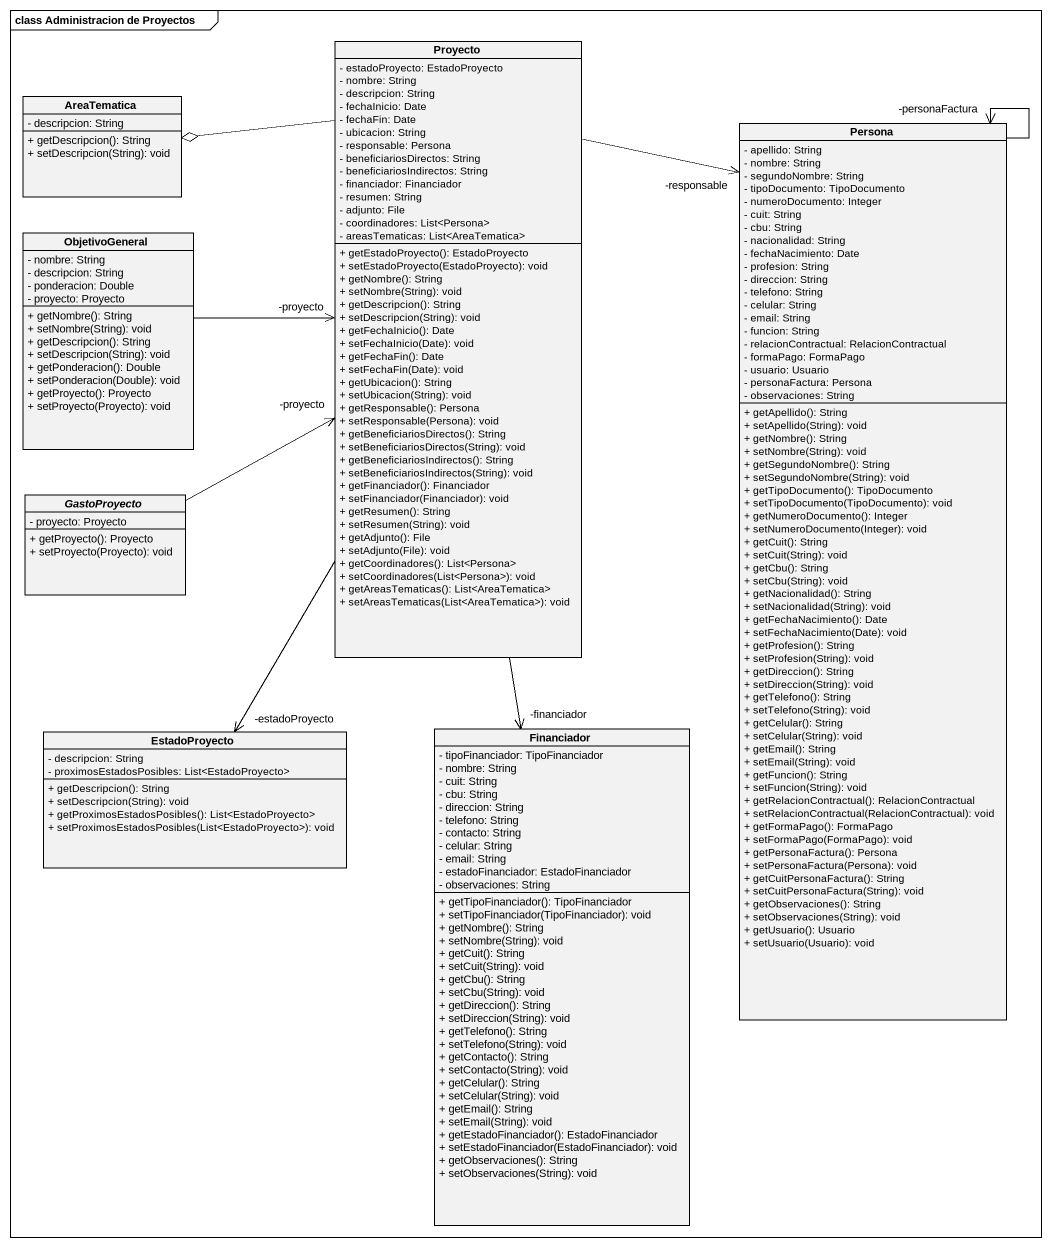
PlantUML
@startuml
mainframe class Administracion de Proyectos
hide circle
hide empty members
skinparam classAttributeIconSize 0
class Proyecto {
  - estadoProyecto: EstadoProyecto
  - nombre: String
  - descripcion: String
  - fechaInicio: Date
  - fechaFin: Date
  - ubicacion: String
  - responsable: Persona
  - beneficiariosDirectos: String
  - beneficiariosIndirectos: String
  - financiador: Financiador
  - resumen: String
  - adjunto: File
  - coordinadores: List<Persona>
  - areasTematicas: List<AreaTematica>
  + getEstadoProyecto(): EstadoProyecto
  + setEstadoProyecto(EstadoProyecto): void
  + getNombre(): String
  + setNombre(String): void
  + getDescripcion(): String
  + setDescripcion(String): void
  + getFechaInicio(): Date
  + setFechaInicio(Date): void
  + getFechaFin(): Date
  + setFechaFin(Date): void
  + getUbicacion(): String
  + setUbicacion(String): void
  + getResponsable(): Persona
  + setResponsable(Persona): void
  + getBeneficiariosDirectos(): String
  + setBeneficiariosDirectos(String): void
  + getBeneficiariosIndirectos(): String
  + setBeneficiariosIndirectos(String): void
  + getFinanciador(): Financiador
  + setFinanciador(Financiador): void
  + getResumen(): String
  + setResumen(String): void
  + getAdjunto(): File
  + setAdjunto(File): void
  + getCoordinadores(): List<Persona>
  + setCoordinadores(List<Persona>): void
  + getAreasTematicas(): List<AreaTematica>
  + setAreasTematicas(List<AreaTematica>): void
}
class AreaTematica {
  - descripcion: String
  + getDescripcion(): String
  + setDescripcion(String): void
}
class Persona {
  - apellido: String
  - nombre: String
  - segundoNombre: String
  - tipoDocumento: TipoDocumento
  - numeroDocumento: Integer
  - cuit: String
  - cbu: String
  - nacionalidad: String
  - fechaNacimiento: Date
  - profesion: String
  - direccion: String
  - telefono: String
  - celular: String
  - email: String
  - funcion: String
  - relacionContractual: RelacionContractual
  - formaPago: FormaPago
  - usuario: Usuario
  - personaFactura: Persona
  - observaciones: String
  + getApellido(): String
  + setApellido(String): void
  + getNombre(): String
  + setNombre(String): void
  + getSegundoNombre(): String
  + setSegundoNombre(String): void
  + getTipoDocumento(): TipoDocumento
  + setTipoDocumento(TipoDocumento): void
  + getNumeroDocumento(): Integer
  + setNumeroDocumento(Integer): void
  + getCuit(): String
  + setCuit(String): void
  + getCbu(): String
  + setCbu(String): void
  + getNacionalidad(): String
  + setNacionalidad(String): void
  + getFechaNacimiento(): Date
  + setFechaNacimiento(Date): void
  + getProfesion(): String
  + setProfesion(String): void
  + getDireccion(): String
  + setDireccion(String): void
  + getTelefono(): String
  + setTelefono(String): void
  + getCelular(): String
  + setCelular(String): void
  + getEmail(): String
  + setEmail(String): void
  + getFuncion(): String
  + setFuncion(String): void
  + getRelacionContractual(): RelacionContractual
  + setRelacionContractual(RelacionContractual): void
  + getFormaPago(): FormaPago
  + setFormaPago(FormaPago): void
  + getPersonaFactura(): Persona
  + setPersonaFactura(Persona): void
  + getCuitPersonaFactura(): String
  + setCuitPersonaFactura(String): void
  + getObservaciones(): String
  + setObservaciones(String): void
  + getUsuario(): Usuario
  + setUsuario(Usuario): void
}
class ObjetivoGeneral {
  - nombre: String
  - descripcion: String
  - ponderacion: Double
  - proyecto: Proyecto
  + getNombre(): String
  + setNombre(String): void
  + getDescripcion(): String
  + setDescripcion(String): void
  + getPonderacion(): Double
  + setPonderacion(Double): void
  + getProyecto(): Proyecto
  + setProyecto(Proyecto): void
}
abstract class GastoProyecto {
  - proyecto: Proyecto
  + getProyecto(): Proyecto
  + setProyecto(Proyecto): void
}
class EstadoProyecto {
  - descripcion: String
  - proximosEstadosPosibles: List<EstadoProyecto>
  + getDescripcion(): String
  + setDescripcion(String): void
  + getProximosEstadosPosibles(): List<EstadoProyecto>
  + setProximosEstadosPosibles(List<EstadoProyecto>): void
}
class Financiador {
  - tipoFinanciador: TipoFinanciador
  - nombre: String
  - cuit: String
  - cbu: String
  - direccion: String
  - telefono: String
  - contacto: String
  - celular: String
  - email: String
  - estadoFinanciador: EstadoFinanciador
  - observaciones: String
  + getTipoFinanciador(): TipoFinanciador
  + setTipoFinanciador(TipoFinanciador): void
  + getNombre(): String
  + setNombre(String): void
  + getCuit(): String
  + setCuit(String): void
  + getCbu(): String
  + setCbu(String): void
  + getDireccion(): String
  + setDireccion(String): void
  + getTelefono(): String
  + setTelefono(String): void
  + getContacto(): String
  + setContacto(String): void
  + getCelular(): String
  + setCelular(String): void
  + getEmail(): String
  + setEmail(String): void
  + getEstadoFinanciador(): EstadoFinanciador
  + setEstadoFinanciador(EstadoFinanciador): void
  + getObservaciones(): String
  + setObservaciones(String): void
}
Proyecto -left-o AreaTematica
Proyecto -right-> "-responsable" Persona
Proyecto --> "-estadoProyecto" EstadoProyecto
Proyecto --> "-financiador" Financiador
Persona --> "-personaFactura" Persona
ObjetivoGeneral -right-> "-proyecto" Proyecto
GastoProyecto -right-> "-proyecto" Proyecto
@enduml
